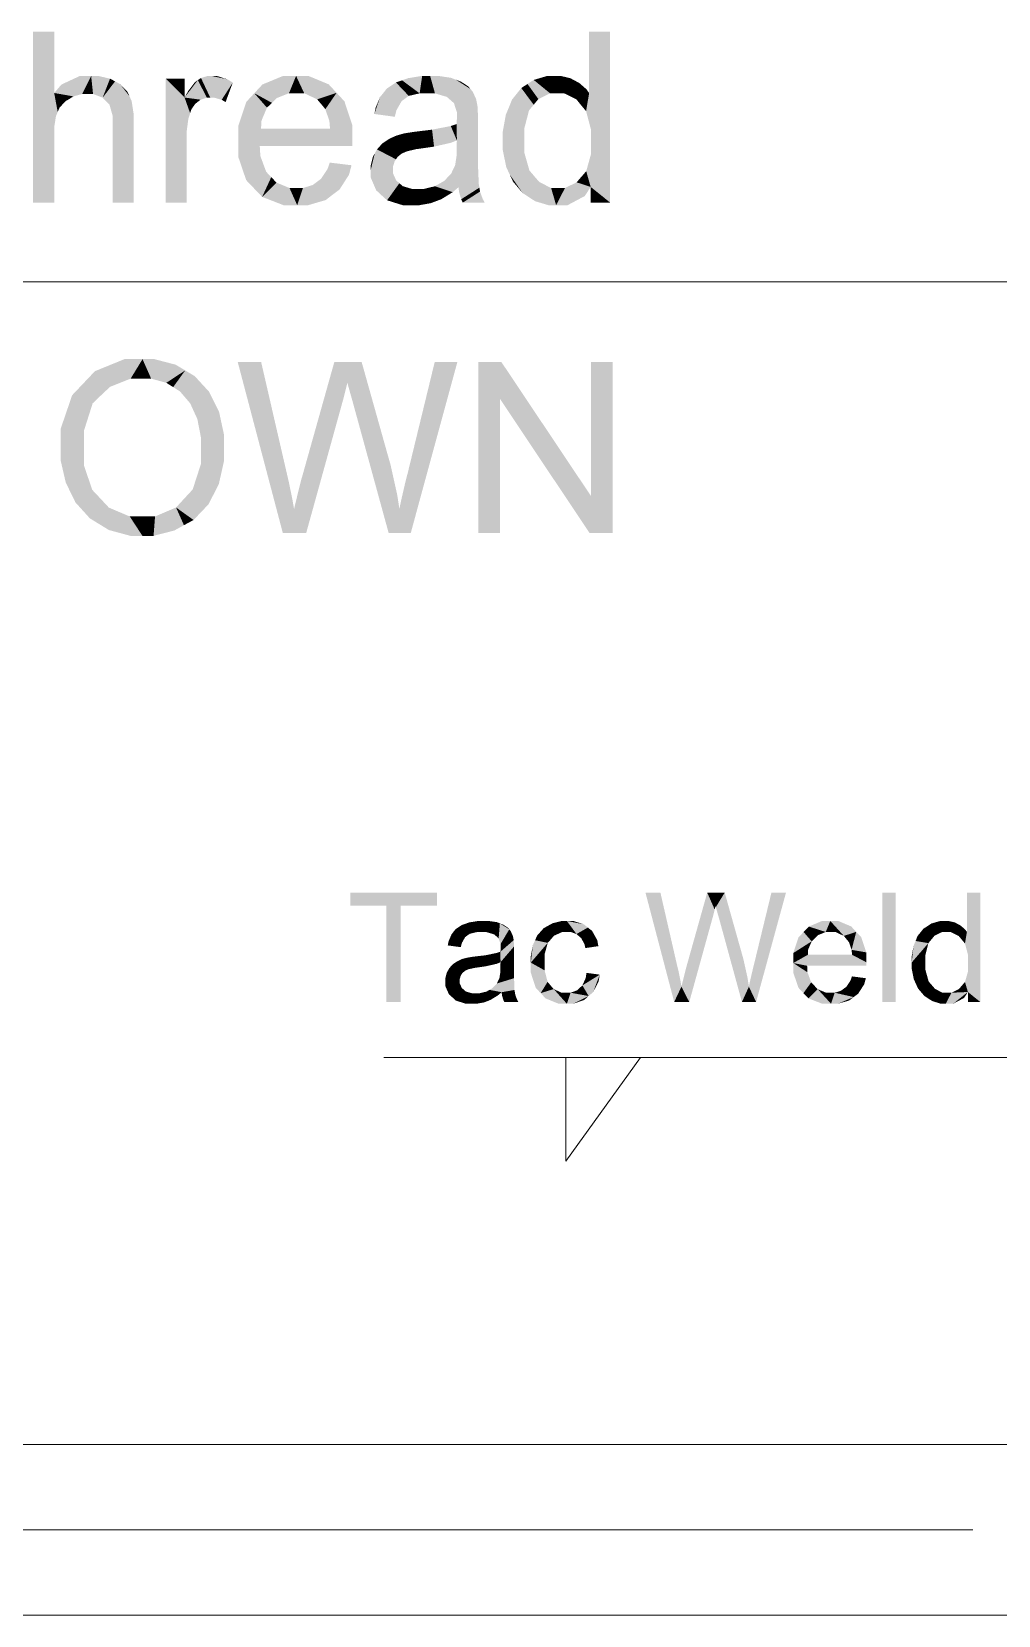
# Model space of a CAD drawing. Header units: millimetres. Extents: x 2 to 579, y 1 to 405.
# Drawn here: x 172.16 to 179.8, y 96.84 to 109.36 of the extents above; entities that cross this region are included whole.
import ezdxf

# ---------------------------------------------------------------- set-up
doc = ezdxf.new("R2010")
doc.units = ezdxf.units.MM
doc.linetypes.add('XKITLINE00', pattern=[0])
doc.layers.add('LinkedObject', color=7, linetype='Continuous', lineweight=0)

# ---------------------------------------------------------------- blocks, each defined once
blk = doc.blocks.new('*A4')
at = {"layer": 'LinkedObject'}
for points in [[(172.342, 109.356), (172.176, 108.006), (172.176, 109.356)], [(172.342, 108.872), (172.176, 108.006), (172.342, 109.356)], [(176.734, 109.356), (176.568, 108.872), (176.568, 109.356)], [(176.734, 109.356), (176.583, 108.581), (176.568, 108.872)], [(176.583, 108.581), (176.734, 109.356), (176.734, 108.006)], [(172.546, 109.007), (172.342, 108.872), (172.4, 108.939)], [(172.634, 109.007), (172.342, 108.872), (172.546, 109.007)], [(172.563, 108.864), (172.342, 108.872), (172.634, 109.007)], [(172.563, 108.864), (172.634, 109.007), (172.6, 108.864)], [(172.6, 108.864), (172.634, 109.007), (172.649, 108.864)], [(172.634, 109.007), (172.725, 108.835), (172.649, 108.864)], [(172.689, 109.007), (172.725, 108.835), (172.634, 109.007)], [(172.783, 108.985), (172.725, 108.835), (172.689, 109.007)], [(172.823, 108.964), (172.725, 108.835), (172.783, 108.985)], [(173.223, 108.985), (173.372, 108.836), (173.223, 108.006)], [(173.372, 108.836), (173.223, 108.985), (173.372, 108.985)], [(173.502, 108.99), (173.575, 108.835), (173.477, 108.974)], [(173.555, 109.007), (173.575, 108.835), (173.502, 108.99)], [(173.583, 109.007), (173.575, 108.835), (173.555, 109.007)], [(173.583, 109.007), (173.605, 108.835), (173.575, 108.835)], [(173.71, 108.98), (173.583, 109.007), (173.625, 109.007)], [(173.753, 108.954), (173.583, 109.007), (173.71, 108.98)], [(173.665, 108.818), (173.583, 109.007), (173.753, 108.954)], [(173.605, 108.835), (173.583, 109.007), (173.665, 108.818)], [(174.151, 109.007), (173.923, 108.87), (173.987, 108.939)], [(174.253, 109.007), (173.923, 108.87), (174.151, 109.007)], [(174.197, 108.87), (173.923, 108.87), (174.253, 109.007)], [(174.197, 108.87), (174.253, 109.007), (174.254, 108.87)], [(174.253, 109.007), (174.317, 108.87), (174.254, 108.87)], [(174.511, 108.94), (174.253, 109.007), (174.35, 109.007)], [(174.573, 108.873), (174.253, 109.007), (174.511, 108.94)], [(174.419, 108.822), (174.253, 109.007), (174.573, 108.873)], [(174.317, 108.87), (174.253, 109.007), (174.419, 108.822)], [(175.249, 109.007), (175.09, 108.972), (175.138, 108.989)], [(175.229, 108.869), (175.09, 108.972), (175.249, 109.007)], [(175.229, 108.869), (175.249, 109.007), (175.288, 108.869)], [(175.288, 108.869), (175.249, 109.007), (175.35, 108.869)], [(175.312, 109.007), (175.35, 108.869), (175.249, 109.007)], [(175.476, 108.992), (175.312, 109.007), (175.375, 109.007)], [(175.515, 108.977), (175.312, 109.007), (175.476, 108.992)], [(175.444, 108.841), (175.312, 109.007), (175.515, 108.977)], [(175.35, 108.869), (175.312, 109.007), (175.444, 108.841)], [(176.238, 109.007), (176.26, 108.869), (176.13, 108.975)], [(176.299, 109.007), (176.26, 108.869), (176.238, 109.007)], [(176.26, 108.869), (176.299, 109.007), (176.315, 108.869)], [(176.299, 109.007), (176.371, 108.869), (176.315, 108.869)], [(176.343, 109.007), (176.371, 108.869), (176.299, 109.007)], [(176.421, 108.988), (176.371, 108.869), (176.343, 109.007)], [(176.456, 108.969), (176.371, 108.869), (176.421, 108.988)], [(172.342, 108.599), (172.176, 108.006), (172.342, 108.872)], [(172.342, 108.599), (172.342, 108.872), (172.356, 108.689)], [(172.356, 108.689), (172.342, 108.872), (172.37, 108.722)], [(172.37, 108.722), (172.342, 108.872), (172.384, 108.755)], [(172.384, 108.755), (172.342, 108.872), (172.43, 108.806)], [(172.43, 108.806), (172.342, 108.872), (172.462, 108.825)], [(172.462, 108.825), (172.342, 108.872), (172.494, 108.845)], [(172.494, 108.845), (172.342, 108.872), (172.563, 108.864)], [(172.823, 108.964), (172.752, 108.807), (172.725, 108.835)], [(172.863, 108.942), (172.752, 108.807), (172.823, 108.964)], [(172.752, 108.807), (172.863, 108.942), (172.779, 108.779)], [(172.779, 108.779), (172.863, 108.942), (172.937, 108.846)], [(172.937, 108.846), (172.863, 108.942), (172.92, 108.883)], [(173.477, 108.974), (173.372, 108.836), (173.453, 108.957)], [(173.548, 108.835), (173.372, 108.836), (173.477, 108.974)], [(173.453, 108.957), (173.372, 108.836), (173.401, 108.888)], [(173.477, 108.974), (173.575, 108.835), (173.548, 108.835)], [(173.665, 108.818), (173.753, 108.954), (173.696, 108.8)], [(173.923, 108.87), (173.796, 108.611), (173.86, 108.802)], [(174.023, 108.756), (173.796, 108.611), (173.923, 108.87)], [(173.923, 108.87), (174.062, 108.794), (174.023, 108.756)], [(174.062, 108.794), (173.923, 108.87), (174.101, 108.832)], [(174.101, 108.832), (173.923, 108.87), (174.197, 108.87)], [(174.419, 108.822), (174.573, 108.873), (174.459, 108.775)], [(174.573, 108.873), (174.484, 108.744), (174.459, 108.775)], [(174.484, 108.744), (174.573, 108.873), (174.516, 108.651)], [(174.516, 108.651), (174.573, 108.873), (174.697, 108.619)], [(174.697, 108.619), (174.573, 108.873), (174.635, 108.806)], [(174.944, 108.874), (174.871, 108.706), (174.918, 108.842)], [(175.087, 108.808), (174.871, 108.706), (174.944, 108.874)], [(174.969, 108.906), (175.143, 108.849), (174.944, 108.874)], [(175.087, 108.808), (174.944, 108.874), (175.115, 108.828)], [(175.115, 108.828), (174.944, 108.874), (175.143, 108.849)], [(175.042, 108.955), (175.143, 108.849), (174.969, 108.906)], [(175.09, 108.972), (175.143, 108.849), (175.042, 108.955)], [(175.143, 108.849), (175.09, 108.972), (175.229, 108.869)], [(175.444, 108.841), (175.515, 108.977), (175.476, 108.813)], [(175.476, 108.813), (175.515, 108.977), (175.5, 108.792)], [(175.515, 108.977), (175.523, 108.721), (175.5, 108.792)], [(175.631, 108.903), (175.523, 108.721), (175.515, 108.977)], [(175.612, 108.925), (175.515, 108.977), (175.555, 108.962)], [(175.631, 108.903), (175.515, 108.977), (175.612, 108.925)], [(175.649, 108.881), (175.523, 108.721), (175.631, 108.903)], [(175.675, 108.824), (175.523, 108.721), (175.649, 108.881)], [(176.032, 108.911), (176.13, 108.779), (175.959, 108.82)], [(176.167, 108.824), (176.032, 108.911), (176.081, 108.943)], [(176.13, 108.779), (176.032, 108.911), (176.167, 108.824)], [(176.13, 108.975), (176.26, 108.869), (176.081, 108.943)], [(176.081, 108.943), (176.26, 108.869), (176.167, 108.824)], [(176.456, 108.969), (176.467, 108.822), (176.371, 108.869)], [(176.49, 108.951), (176.467, 108.822), (176.456, 108.969)], [(176.546, 108.902), (176.467, 108.822), (176.49, 108.951)], [(176.568, 108.872), (176.467, 108.822), (176.546, 108.902)], [(176.467, 108.822), (176.568, 108.872), (176.505, 108.775)], [(176.505, 108.775), (176.568, 108.872), (176.544, 108.728)], [(176.568, 108.872), (176.583, 108.581), (176.544, 108.728)], [(172.937, 108.846), (172.805, 108.688), (172.779, 108.779)], [(172.954, 108.808), (172.805, 108.688), (172.937, 108.846)], [(172.971, 108.698), (172.805, 108.688), (172.954, 108.808)], [(173.223, 108.006), (173.372, 108.836), (173.389, 108.006)], [(173.372, 108.836), (173.389, 108.518), (173.389, 108.006)], [(173.389, 108.518), (173.372, 108.836), (173.389, 108.571)], [(173.389, 108.571), (173.372, 108.836), (173.402, 108.668)], [(173.402, 108.668), (173.372, 108.836), (173.416, 108.712)], [(173.416, 108.712), (173.372, 108.836), (173.425, 108.741)], [(173.425, 108.741), (173.372, 108.836), (173.456, 108.786)], [(173.456, 108.786), (173.372, 108.836), (173.478, 108.803)], [(173.478, 108.803), (173.372, 108.836), (173.499, 108.819)], [(173.499, 108.819), (173.372, 108.836), (173.548, 108.835)], [(173.98, 108.654), (173.796, 108.611), (174.023, 108.756)], [(174.918, 108.842), (174.871, 108.706), (174.882, 108.758)], [(175.046, 108.736), (174.871, 108.706), (175.087, 108.808)], [(174.871, 108.706), (175.046, 108.736), (175.033, 108.684)], [(175.523, 108.666), (175.686, 108.769), (175.522, 108.644)], [(175.522, 108.644), (175.686, 108.769), (175.522, 108.627)], [(175.522, 108.627), (175.686, 108.769), (175.523, 108.498)], [(175.682, 108.79), (175.523, 108.721), (175.675, 108.824)], [(175.523, 108.721), (175.682, 108.79), (175.686, 108.769)], [(175.523, 108.721), (175.686, 108.769), (175.523, 108.671)], [(175.523, 108.671), (175.686, 108.769), (175.523, 108.666)], [(175.69, 108.693), (175.523, 108.498), (175.686, 108.769)], [(175.935, 108.76), (175.886, 108.495), (175.91, 108.701)], [(176.093, 108.734), (175.886, 108.495), (175.935, 108.76)], [(176.056, 108.592), (175.886, 108.495), (176.093, 108.734)], [(175.959, 108.82), (176.13, 108.779), (175.935, 108.76)], [(175.935, 108.76), (176.13, 108.779), (176.093, 108.734)], [(172.971, 108.626), (172.805, 108.688), (172.971, 108.698)], [(172.805, 108.688), (172.971, 108.626), (172.805, 108.626)], [(172.805, 108.006), (172.971, 108.626), (172.971, 108.006)], [(172.805, 108.626), (172.971, 108.626), (172.805, 108.006)], [(173.796, 108.611), (173.98, 108.654), (173.976, 108.59)], [(173.976, 108.59), (173.796, 108.487), (173.796, 108.611)], [(174.516, 108.651), (174.697, 108.619), (174.521, 108.59)], [(174.697, 108.497), (174.521, 108.59), (174.697, 108.619)], [(175.475, 108.611), (175.523, 108.498), (175.327, 108.582)], [(175.522, 108.627), (175.523, 108.498), (175.475, 108.611)], [(175.69, 108.637), (175.522, 108.437), (175.523, 108.498)], [(175.69, 108.416), (175.522, 108.437), (175.69, 108.637)], [(175.69, 108.637), (175.523, 108.498), (175.69, 108.693)], [(175.91, 108.701), (175.886, 108.495), (175.886, 108.568)], [(172.342, 108.541), (172.176, 108.006), (172.342, 108.599)], [(172.176, 108.006), (172.342, 108.541), (172.342, 108.006)], [(173.976, 108.59), (174.697, 108.497), (173.796, 108.487)], [(174.697, 108.49), (173.796, 108.487), (174.697, 108.497)], [(174.696, 108.468), (173.796, 108.487), (174.697, 108.49)], [(173.796, 108.487), (173.922, 108.117), (173.796, 108.368)], [(173.971, 108.373), (173.922, 108.117), (173.796, 108.487)], [(173.971, 108.373), (173.796, 108.487), (173.966, 108.453)], [(174.696, 108.453), (173.796, 108.487), (174.696, 108.468)], [(173.966, 108.453), (173.796, 108.487), (174.696, 108.453)], [(174.521, 108.59), (174.697, 108.497), (173.976, 108.59)], [(175.054, 108.366), (174.934, 108.473), (174.961, 108.491)], [(174.987, 108.509), (175.087, 108.393), (174.961, 108.491)], [(174.961, 108.491), (175.087, 108.393), (175.054, 108.366)], [(175.047, 108.536), (175.087, 108.393), (174.987, 108.509)], [(175.08, 108.545), (175.087, 108.393), (175.047, 108.536)], [(175.104, 108.552), (175.129, 108.411), (175.08, 108.545)], [(175.087, 108.393), (175.08, 108.545), (175.108, 108.402)], [(175.108, 108.402), (175.08, 108.545), (175.129, 108.411)], [(175.178, 108.564), (175.201, 108.428), (175.104, 108.552)], [(175.104, 108.552), (175.201, 108.428), (175.129, 108.411)], [(175.227, 108.57), (175.252, 108.435), (175.178, 108.564)], [(175.178, 108.564), (175.252, 108.435), (175.201, 108.428)], [(175.327, 108.582), (175.343, 108.448), (175.227, 108.57)], [(175.227, 108.57), (175.343, 108.448), (175.252, 108.435)], [(175.327, 108.582), (175.523, 108.498), (175.343, 108.448)], [(175.343, 108.448), (175.523, 108.498), (175.478, 108.479)], [(175.886, 108.495), (176.056, 108.592), (176.056, 108.495)], [(175.886, 108.495), (176.056, 108.401), (175.886, 108.42)], [(176.056, 108.401), (175.886, 108.495), (176.056, 108.495)], [(176.583, 108.581), (176.734, 108.006), (176.583, 108.481)], [(173.796, 108.368), (173.922, 108.117), (173.859, 108.183)], [(174.017, 108.249), (173.922, 108.117), (173.971, 108.373)], [(174.875, 108.396), (174.843, 108.265), (174.859, 108.366)], [(175.031, 108.33), (174.843, 108.265), (174.875, 108.396)], [(174.859, 108.366), (174.843, 108.265), (174.843, 108.301)], [(174.892, 108.426), (175.042, 108.348), (174.875, 108.396)], [(174.875, 108.396), (175.042, 108.348), (175.031, 108.33)], [(174.934, 108.473), (175.042, 108.348), (174.892, 108.426)], [(175.042, 108.348), (174.934, 108.473), (175.054, 108.366)], [(175.509, 108.299), (175.69, 108.416), (175.69, 108.301)], [(175.522, 108.382), (175.69, 108.416), (175.509, 108.299)], [(175.69, 108.416), (175.522, 108.382), (175.522, 108.437)], [(175.886, 108.42), (176.056, 108.401), (175.913, 108.287)], [(175.913, 108.287), (176.056, 108.401), (175.94, 108.229)], [(175.94, 108.229), (176.056, 108.401), (176.096, 108.26)], [(176.583, 108.39), (176.734, 108.006), (176.545, 108.254)], [(176.583, 108.481), (176.734, 108.006), (176.583, 108.39)], [(173.922, 108.117), (174.017, 108.249), (173.985, 108.051)], [(174.057, 108.207), (173.985, 108.051), (174.017, 108.249)], [(174.449, 108.193), (174.691, 108.301), (174.596, 108.109)], [(174.501, 108.27), (174.691, 108.301), (174.449, 108.193)], [(174.691, 108.301), (174.501, 108.27), (174.519, 108.322)], [(174.596, 108.109), (174.691, 108.301), (174.671, 108.226)], [(175.019, 108.291), (174.843, 108.265), (175.031, 108.33)], [(174.843, 108.265), (175.019, 108.291), (175.019, 108.269)], [(175.019, 108.236), (174.843, 108.265), (175.019, 108.269)], [(174.843, 108.265), (175.019, 108.236), (174.843, 108.203)], [(174.843, 108.203), (175.019, 108.236), (174.886, 108.103)], [(174.886, 108.103), (175.019, 108.236), (174.929, 108.063)], [(174.929, 108.063), (175.019, 108.236), (175.044, 108.181)], [(175.423, 108.177), (175.69, 108.301), (175.696, 108.155)], [(175.478, 108.235), (175.69, 108.301), (175.423, 108.177)], [(175.495, 108.271), (175.69, 108.301), (175.478, 108.235)], [(175.69, 108.301), (175.495, 108.271), (175.509, 108.299)], [(176.096, 108.26), (176.043, 108.081), (175.94, 108.229)], [(176.135, 108.214), (176.043, 108.081), (176.096, 108.26)], [(176.545, 108.254), (176.58, 108.13), (176.507, 108.21)], [(176.545, 108.254), (176.734, 108.006), (176.58, 108.13)], [(174.098, 108.164), (173.985, 108.051), (174.057, 108.207)], [(174.098, 108.164), (174.262, 107.985), (173.985, 108.051)], [(174.201, 108.121), (174.262, 107.985), (174.098, 108.164)], [(174.262, 108.121), (174.262, 107.985), (174.201, 108.121)], [(174.307, 108.121), (174.541, 108.068), (174.262, 107.985)], [(174.307, 108.121), (174.262, 107.985), (174.262, 108.121)], [(174.385, 108.145), (174.541, 108.068), (174.307, 108.121)], [(174.417, 108.169), (174.596, 108.109), (174.385, 108.145)], [(174.541, 108.068), (174.385, 108.145), (174.596, 108.109)], [(174.449, 108.193), (174.596, 108.109), (174.417, 108.169)], [(175.044, 108.181), (174.972, 108.024), (174.929, 108.063)], [(175.069, 108.159), (174.972, 108.024), (175.044, 108.181)], [(175.095, 108.136), (174.972, 108.024), (175.069, 108.159)], [(174.972, 108.024), (175.095, 108.136), (175.096, 107.985)], [(175.176, 107.985), (175.095, 108.136), (175.168, 108.114)], [(175.096, 107.985), (175.095, 108.136), (175.176, 107.985)], [(175.168, 108.114), (175.225, 107.985), (175.176, 107.985)], [(175.216, 108.114), (175.225, 107.985), (175.168, 108.114)], [(175.264, 108.114), (175.225, 107.985), (175.216, 108.114)], [(175.225, 107.985), (175.264, 108.114), (175.316, 108.001)], [(175.359, 108.017), (175.264, 108.114), (175.349, 108.135)], [(175.316, 108.001), (175.264, 108.114), (175.359, 108.017)], [(175.536, 108.127), (175.349, 108.135), (175.386, 108.156)], [(175.49, 108.088), (175.349, 108.135), (175.536, 108.127)], [(175.401, 108.033), (175.349, 108.135), (175.49, 108.088)], [(175.359, 108.017), (175.349, 108.135), (175.401, 108.033)], [(175.423, 108.177), (175.696, 108.155), (175.386, 108.156)], [(175.696, 108.155), (175.536, 108.127), (175.386, 108.156)], [(175.536, 108.127), (175.696, 108.155), (175.54, 108.092)], [(175.54, 108.092), (175.696, 108.155), (175.701, 108.124)], [(175.701, 108.124), (175.557, 108.032), (175.54, 108.092)], [(175.706, 108.093), (175.557, 108.032), (175.701, 108.124)], [(175.94, 108.229), (176.043, 108.081), (175.967, 108.171)], [(176.043, 108.081), (176.135, 108.214), (176.092, 108.049)], [(176.092, 108.049), (176.135, 108.214), (176.175, 108.168)], [(176.175, 108.168), (176.307, 107.985), (176.092, 108.049)], [(176.268, 108.121), (176.307, 107.985), (176.175, 108.168)], [(176.307, 107.985), (176.268, 108.121), (176.322, 108.121)], [(176.307, 107.985), (176.58, 108.13), (176.397, 107.985)], [(176.377, 108.121), (176.58, 108.13), (176.307, 107.985)], [(176.377, 108.121), (176.307, 107.985), (176.322, 108.121)], [(176.469, 108.166), (176.58, 108.13), (176.377, 108.121)], [(176.397, 107.985), (176.58, 108.13), (176.534, 108.058)], [(176.58, 108.13), (176.469, 108.166), (176.507, 108.21)], [(176.58, 108.13), (176.734, 108.006), (176.58, 108.006)], [(173.985, 108.051), (174.262, 107.985), (174.155, 107.985)], [(174.262, 107.985), (174.541, 108.068), (174.347, 107.985)], [(174.347, 107.985), (174.541, 108.068), (174.487, 108.026)], [(175.706, 108.093), (175.57, 108.006), (175.557, 108.032)], [(175.727, 108.035), (175.57, 108.006), (175.706, 108.093)], [(175.57, 108.006), (175.727, 108.035), (175.743, 108.006)], [(176.092, 108.049), (176.307, 107.985), (176.141, 108.017)], [(176.141, 108.017), (176.307, 107.985), (176.248, 107.985)], [(172.897, 106.769), (172.574, 106.579), (172.664, 106.674)], [(173.04, 106.769), (172.574, 106.579), (172.897, 106.769)], [(172.946, 106.615), (172.574, 106.579), (173.04, 106.769)], [(172.946, 106.615), (173.04, 106.769), (173.041, 106.615)], [(173.04, 106.769), (173.108, 106.615), (173.041, 106.615)], [(173.302, 106.725), (173.04, 106.769), (173.134, 106.769)], [(173.377, 106.68), (173.04, 106.769), (173.302, 106.725)], [(173.228, 106.582), (173.04, 106.769), (173.377, 106.68)], [(173.108, 106.615), (173.04, 106.769), (173.228, 106.582)], [(173.977, 106.746), (174.148, 105.396), (173.792, 106.746)], [(174.181, 105.861), (174.148, 105.396), (173.977, 106.746)], [(174.555, 106.746), (174.618, 106.425), (174.299, 105.834)], [(174.618, 106.425), (174.555, 106.746), (174.627, 106.457)], [(174.627, 106.457), (174.555, 106.746), (174.647, 106.537)], [(174.647, 106.537), (174.555, 106.746), (174.658, 106.583)], [(174.771, 106.746), (174.658, 106.583), (174.555, 106.746)], [(174.658, 106.583), (174.771, 106.746), (174.662, 106.568)], [(174.662, 106.568), (174.771, 106.746), (174.684, 106.489)], [(174.684, 106.489), (174.771, 106.746), (174.702, 106.425)], [(174.702, 106.425), (174.771, 106.746), (174.963, 106.062)], [(175.527, 106.746), (175.137, 105.878), (175.348, 106.746)], [(175.159, 105.396), (175.137, 105.878), (175.527, 106.746)], [(175.692, 106.746), (175.863, 106.456), (175.692, 105.396)], [(175.863, 106.456), (175.692, 106.746), (175.875, 106.746)], [(175.863, 106.456), (175.875, 106.746), (176.571, 105.396)], [(176.571, 105.396), (175.875, 106.746), (176.583, 105.687)], [(176.754, 106.746), (176.583, 105.687), (176.583, 106.746)], [(176.754, 105.396), (176.583, 105.687), (176.754, 106.746)], [(172.783, 106.55), (172.574, 106.579), (172.946, 106.615)], [(173.228, 106.582), (173.377, 106.68), (173.282, 106.548)], [(173.377, 106.68), (173.336, 106.514), (173.282, 106.548)], [(173.336, 106.514), (173.377, 106.68), (173.417, 106.419)], [(173.566, 106.511), (173.377, 106.68), (173.452, 106.635)], [(173.606, 106.431), (173.377, 106.68), (173.566, 106.511)], [(173.417, 106.419), (173.377, 106.68), (173.606, 106.431)], [(172.574, 106.579), (172.394, 106.053), (172.484, 106.484)], [(172.646, 106.42), (172.394, 106.053), (172.574, 106.579)], [(172.484, 106.484), (172.394, 106.053), (172.394, 106.221)], [(172.574, 106.579), (172.783, 106.55), (172.714, 106.485)], [(172.646, 106.42), (172.574, 106.579), (172.714, 106.485)], [(172.577, 106.203), (172.394, 106.053), (172.646, 106.42)], [(173.417, 106.419), (173.606, 106.431), (173.445, 106.357)], [(173.606, 106.431), (173.473, 106.296), (173.445, 106.357)], [(173.473, 106.296), (173.606, 106.431), (173.501, 106.152)], [(173.501, 106.152), (173.606, 106.431), (173.684, 106.17)], [(173.684, 106.17), (173.606, 106.431), (173.645, 106.351)], [(174.299, 105.834), (174.618, 106.425), (174.333, 105.396)], [(174.963, 106.062), (174.984, 105.396), (174.702, 106.425)], [(175.692, 105.396), (175.863, 106.456), (175.863, 105.396)], [(172.394, 106.053), (172.577, 106.203), (172.577, 106.05)], [(173.501, 106.07), (173.684, 106.17), (173.684, 106.069)], [(173.501, 106.152), (173.684, 106.17), (173.501, 106.07)], [(172.394, 106.053), (172.577, 105.929), (172.394, 105.965)], [(172.577, 105.929), (172.394, 106.053), (172.577, 106.05)], [(173.436, 105.739), (173.684, 106.069), (173.602, 105.702)], [(173.501, 105.94), (173.684, 106.069), (173.436, 105.739)], [(173.684, 106.069), (173.501, 105.94), (173.501, 106.07)], [(173.602, 105.702), (173.684, 106.069), (173.643, 105.783)], [(173.643, 105.783), (173.684, 106.069), (173.684, 105.966)], [(174.999, 105.935), (174.984, 105.396), (174.963, 106.062)], [(172.394, 105.965), (172.577, 105.929), (172.433, 105.796)], [(172.433, 105.796), (172.577, 105.929), (172.471, 105.717)], [(172.471, 105.717), (172.577, 105.929), (172.643, 105.736)], [(174.197, 105.792), (174.148, 105.396), (174.181, 105.861)], [(175.052, 105.697), (174.984, 105.396), (174.999, 105.935)], [(175.137, 105.878), (175.159, 105.396), (175.116, 105.796)], [(172.643, 105.736), (172.624, 105.511), (172.471, 105.717)], [(172.709, 105.666), (172.624, 105.511), (172.643, 105.736)], [(173.602, 105.702), (173.37, 105.668), (173.436, 105.739)], [(174.225, 105.654), (174.148, 105.396), (174.197, 105.792)], [(174.294, 105.818), (174.333, 105.396), (174.263, 105.693)], [(174.299, 105.834), (174.333, 105.396), (174.294, 105.818)], [(175.116, 105.796), (175.159, 105.396), (175.082, 105.649)], [(172.471, 105.717), (172.624, 105.511), (172.51, 105.637)], [(172.624, 105.511), (172.709, 105.666), (172.699, 105.465)], [(172.699, 105.465), (172.709, 105.666), (172.774, 105.596)], [(173.37, 105.668), (173.443, 105.498), (173.305, 105.597)], [(173.56, 105.621), (173.37, 105.668), (173.602, 105.702)], [(173.443, 105.498), (173.37, 105.668), (173.56, 105.621)], [(174.237, 105.585), (174.148, 105.396), (174.225, 105.654)], [(174.263, 105.693), (174.333, 105.396), (174.237, 105.585)], [(175.069, 105.585), (174.984, 105.396), (175.052, 105.697)], [(175.082, 105.649), (175.159, 105.396), (175.069, 105.585)], [(176.583, 105.687), (176.754, 105.396), (176.571, 105.396)], [(172.774, 105.596), (173.039, 105.373), (172.699, 105.465)], [(172.939, 105.526), (173.039, 105.373), (172.774, 105.596)], [(173.039, 105.373), (172.939, 105.526), (173.038, 105.526)], [(173.139, 105.526), (173.039, 105.373), (173.038, 105.526)], [(173.039, 105.373), (173.139, 105.526), (173.127, 105.373)], [(173.127, 105.373), (173.139, 105.526), (173.291, 105.415)], [(173.367, 105.457), (173.139, 105.526), (173.305, 105.597)], [(173.291, 105.415), (173.139, 105.526), (173.367, 105.457)], [(173.305, 105.597), (173.443, 105.498), (173.367, 105.457)], [(174.237, 105.585), (174.333, 105.396), (174.148, 105.396)], [(175.069, 105.585), (175.159, 105.396), (174.984, 105.396)], [(172.699, 105.465), (173.039, 105.373), (172.774, 105.419)], [(172.774, 105.419), (173.039, 105.373), (172.944, 105.373)], [(174.681, 102.554), (174.965, 102.452), (174.681, 102.452)], [(175.079, 102.452), (174.965, 102.452), (174.681, 102.554)], [(175.079, 102.452), (174.681, 102.554), (175.365, 102.554)], [(175.079, 102.452), (175.365, 102.554), (175.365, 102.452)], [(177.131, 102.554), (177.24, 101.69), (177.013, 102.554)], [(177.261, 101.987), (177.24, 101.69), (177.131, 102.554)], [(177.501, 102.554), (177.541, 102.348), (177.337, 101.97)], [(177.541, 102.348), (177.501, 102.554), (177.547, 102.369)], [(177.547, 102.369), (177.501, 102.554), (177.56, 102.42)], [(177.56, 102.42), (177.501, 102.554), (177.567, 102.449)], [(177.639, 102.554), (177.567, 102.449), (177.501, 102.554)], [(177.567, 102.449), (177.639, 102.554), (177.569, 102.44)], [(177.569, 102.44), (177.639, 102.554), (177.583, 102.389)], [(177.583, 102.389), (177.639, 102.554), (177.595, 102.348)], [(177.595, 102.348), (177.639, 102.554), (177.762, 102.116)], [(178.123, 102.554), (177.873, 101.998), (178.008, 102.554)], [(177.887, 101.69), (177.873, 101.998), (178.123, 102.554)], [(178.99, 102.554), (178.884, 101.69), (178.884, 102.554)], [(178.99, 101.69), (178.884, 101.69), (178.99, 102.554)], [(179.658, 102.554), (179.552, 102.244), (179.552, 102.554)], [(179.658, 102.554), (179.562, 102.058), (179.552, 102.244)], [(179.562, 102.058), (179.658, 102.554), (179.658, 101.69)], [(174.965, 101.69), (175.079, 102.452), (175.079, 101.69)], [(174.965, 102.452), (175.079, 102.452), (174.965, 101.69)], [(175.497, 102.245), (175.451, 102.137), (175.481, 102.224)], [(175.589, 102.203), (175.451, 102.137), (175.497, 102.245)], [(175.513, 102.265), (175.625, 102.229), (175.497, 102.245)], [(175.589, 102.203), (175.497, 102.245), (175.607, 102.216)], [(175.607, 102.216), (175.497, 102.245), (175.625, 102.229)], [(175.56, 102.297), (175.625, 102.229), (175.513, 102.265)], [(175.591, 102.308), (175.625, 102.229), (175.56, 102.297)], [(175.693, 102.33), (175.591, 102.308), (175.622, 102.319)], [(175.68, 102.242), (175.591, 102.308), (175.693, 102.33)], [(175.625, 102.229), (175.591, 102.308), (175.68, 102.242)], [(175.68, 102.242), (175.693, 102.33), (175.717, 102.242)], [(175.717, 102.242), (175.693, 102.33), (175.757, 102.242)], [(175.733, 102.33), (175.757, 102.242), (175.693, 102.33)], [(175.838, 102.321), (175.733, 102.33), (175.773, 102.33)], [(175.863, 102.311), (175.733, 102.33), (175.838, 102.321)], [(175.818, 102.224), (175.733, 102.33), (175.863, 102.311)], [(175.757, 102.242), (175.733, 102.33), (175.818, 102.224)], [(175.818, 102.224), (175.863, 102.311), (175.838, 102.206)], [(175.838, 102.206), (175.863, 102.311), (175.853, 102.193)], [(175.863, 102.311), (175.868, 102.147), (175.853, 102.193)], [(175.937, 102.264), (175.868, 102.147), (175.863, 102.311)], [(175.925, 102.278), (175.863, 102.311), (175.888, 102.302)], [(175.937, 102.264), (175.863, 102.311), (175.925, 102.278)], [(175.949, 102.249), (175.868, 102.147), (175.937, 102.264)], [(175.965, 102.213), (175.868, 102.147), (175.949, 102.249)], [(176.209, 102.273), (176.266, 102.185), (176.158, 102.216)], [(176.291, 102.214), (176.209, 102.273), (176.243, 102.292)], [(176.266, 102.185), (176.209, 102.273), (176.291, 102.214)], [(176.277, 102.311), (176.356, 102.243), (176.243, 102.292)], [(176.243, 102.292), (176.356, 102.243), (176.291, 102.214)], [(176.352, 102.33), (176.356, 102.243), (176.277, 102.311)], [(176.392, 102.33), (176.356, 102.243), (176.352, 102.33)], [(176.356, 102.243), (176.392, 102.33), (176.396, 102.243)], [(176.392, 102.33), (176.423, 102.243), (176.396, 102.243)], [(176.526, 102.304), (176.392, 102.33), (176.443, 102.33)], [(176.558, 102.278), (176.392, 102.33), (176.526, 102.304)], [(176.468, 102.227), (176.392, 102.33), (176.558, 102.278)], [(176.423, 102.243), (176.392, 102.33), (176.468, 102.227)], [(176.468, 102.227), (176.558, 102.278), (176.486, 102.211)], [(176.558, 102.278), (176.505, 102.195), (176.486, 102.211)], [(176.505, 102.195), (176.558, 102.278), (176.531, 102.147)], [(176.531, 102.147), (176.558, 102.278), (176.641, 102.131)], [(176.632, 102.179), (176.558, 102.278), (176.591, 102.252)], [(176.641, 102.131), (176.558, 102.278), (176.632, 102.179)], [(177.337, 101.97), (177.541, 102.348), (177.359, 101.69)], [(177.762, 102.116), (177.775, 101.69), (177.595, 102.348)], [(178.262, 102.243), (178.181, 102.077), (178.221, 102.199)], [(178.326, 102.169), (178.181, 102.077), (178.262, 102.243)], [(178.303, 102.286), (178.376, 102.218), (178.262, 102.243)], [(178.262, 102.243), (178.376, 102.218), (178.326, 102.169)], [(178.473, 102.33), (178.303, 102.286), (178.408, 102.33)], [(178.437, 102.243), (178.303, 102.286), (178.473, 102.33)], [(178.376, 102.218), (178.303, 102.286), (178.437, 102.243)], [(178.437, 102.243), (178.473, 102.33), (178.474, 102.243)], [(178.473, 102.33), (178.514, 102.243), (178.474, 102.243)], [(178.638, 102.287), (178.473, 102.33), (178.536, 102.33)], [(178.678, 102.244), (178.473, 102.33), (178.638, 102.287)], [(178.58, 102.212), (178.473, 102.33), (178.678, 102.244)], [(178.514, 102.243), (178.473, 102.33), (178.58, 102.212)], [(178.58, 102.212), (178.678, 102.244), (178.605, 102.181)], [(178.678, 102.244), (178.621, 102.162), (178.605, 102.181)], [(178.621, 102.162), (178.678, 102.244), (178.641, 102.102)], [(178.641, 102.102), (178.678, 102.244), (178.757, 102.082)], [(178.757, 102.082), (178.678, 102.244), (178.717, 102.202)], [(179.209, 102.269), (179.272, 102.184), (179.162, 102.211)], [(179.296, 102.213), (179.209, 102.269), (179.24, 102.289)], [(179.272, 102.184), (179.209, 102.269), (179.296, 102.213)], [(179.272, 102.31), (179.355, 102.242), (179.24, 102.289)], [(179.24, 102.289), (179.355, 102.242), (179.296, 102.213)], [(179.341, 102.33), (179.355, 102.242), (179.272, 102.31)], [(179.38, 102.33), (179.355, 102.242), (179.341, 102.33)], [(179.355, 102.242), (179.38, 102.33), (179.39, 102.242)], [(179.38, 102.33), (179.426, 102.242), (179.39, 102.242)], [(179.408, 102.33), (179.426, 102.242), (179.38, 102.33)], [(179.458, 102.318), (179.426, 102.242), (179.408, 102.33)], [(179.48, 102.306), (179.426, 102.242), (179.458, 102.318)], [(179.48, 102.306), (179.487, 102.212), (179.426, 102.242)], [(179.502, 102.294), (179.487, 102.212), (179.48, 102.306)], [(179.538, 102.263), (179.487, 102.212), (179.502, 102.294)], [(179.552, 102.244), (179.487, 102.212), (179.538, 102.263)], [(179.487, 102.212), (179.552, 102.244), (179.512, 102.182)], [(179.512, 102.182), (179.552, 102.244), (179.537, 102.152)], [(179.552, 102.244), (179.562, 102.058), (179.537, 102.152)], [(175.481, 102.224), (175.451, 102.137), (175.458, 102.171)], [(175.563, 102.157), (175.451, 102.137), (175.589, 102.203)], [(175.451, 102.137), (175.563, 102.157), (175.554, 102.123)], [(175.868, 102.098), (175.972, 102.178), (175.867, 102.087)], [(175.867, 102.087), (175.972, 102.178), (175.868, 102.004)], [(175.97, 102.191), (175.868, 102.147), (175.965, 102.213)], [(175.868, 102.147), (175.97, 102.191), (175.972, 102.178)], [(175.868, 102.147), (175.972, 102.178), (175.868, 102.115)], [(175.868, 102.115), (175.972, 102.178), (175.868, 102.112)], [(175.868, 102.112), (175.972, 102.178), (175.868, 102.098)], [(175.975, 102.129), (175.868, 102.004), (175.972, 102.178)], [(175.975, 102.094), (175.868, 102.004), (175.975, 102.129)], [(176.141, 102.178), (176.107, 102.001), (176.124, 102.14)], [(176.241, 102.157), (176.107, 102.001), (176.141, 102.178)], [(176.216, 102.066), (176.107, 102.001), (176.241, 102.157)], [(176.124, 102.14), (176.107, 102.001), (176.107, 102.051)], [(176.158, 102.216), (176.266, 102.185), (176.141, 102.178)], [(176.141, 102.178), (176.266, 102.185), (176.241, 102.157)], [(176.531, 102.147), (176.641, 102.131), (176.538, 102.116)], [(177.785, 102.035), (177.775, 101.69), (177.762, 102.116)], [(178.298, 102.104), (178.181, 102.077), (178.326, 102.169)], [(178.181, 102.077), (178.298, 102.104), (178.296, 102.063)], [(178.641, 102.102), (178.757, 102.082), (178.645, 102.063)], [(179.147, 102.172), (179.116, 102.002), (179.131, 102.134)], [(179.248, 102.155), (179.116, 102.002), (179.147, 102.172)], [(179.225, 102.064), (179.116, 102.002), (179.248, 102.155)], [(179.131, 102.134), (179.116, 102.002), (179.116, 102.049)], [(179.162, 102.211), (179.272, 102.184), (179.147, 102.172)], [(179.147, 102.172), (179.272, 102.184), (179.248, 102.155)], [(175.491, 101.988), (175.56, 101.908), (175.464, 101.958)], [(175.568, 101.92), (175.491, 101.988), (175.508, 102)], [(175.56, 101.908), (175.491, 101.988), (175.568, 101.92)], [(175.525, 102.011), (175.589, 101.937), (175.508, 102)], [(175.508, 102), (175.589, 101.937), (175.568, 101.92)], [(175.563, 102.029), (175.589, 101.937), (175.525, 102.011)], [(175.584, 102.035), (175.589, 101.937), (175.563, 102.029)], [(175.6, 102.039), (175.616, 101.949), (175.584, 102.035)], [(175.589, 101.937), (175.584, 102.035), (175.602, 101.943)], [(175.602, 101.943), (175.584, 102.035), (175.616, 101.949)], [(175.647, 102.047), (175.662, 101.959), (175.6, 102.039)], [(175.6, 102.039), (175.662, 101.959), (175.616, 101.949)], [(175.678, 102.051), (175.695, 101.964), (175.647, 102.047)], [(175.647, 102.047), (175.695, 101.964), (175.662, 101.959)], [(175.743, 102.058), (175.752, 101.972), (175.678, 102.051)], [(175.678, 102.051), (175.752, 101.972), (175.695, 101.964)], [(175.837, 102.077), (175.868, 102.004), (175.743, 102.058)], [(175.743, 102.058), (175.868, 102.004), (175.752, 101.972)], [(175.752, 101.972), (175.868, 102.004), (175.839, 101.992)], [(175.867, 102.087), (175.868, 102.004), (175.837, 102.077)], [(175.975, 102.094), (175.867, 101.965), (175.868, 102.004)], [(175.975, 101.952), (175.867, 101.965), (175.975, 102.094)], [(176.107, 102.001), (176.216, 102.066), (176.216, 102.004)], [(176.216, 101.94), (176.107, 102.001), (176.216, 102.004)], [(176.107, 102.001), (176.185, 101.76), (176.107, 101.922)], [(176.216, 101.94), (176.185, 101.76), (176.107, 102.001)], [(177.272, 101.943), (177.24, 101.69), (177.261, 101.987)], [(177.819, 101.882), (177.775, 101.69), (177.785, 102.035)], [(177.873, 101.998), (177.887, 101.69), (177.86, 101.945)], [(178.296, 102.063), (178.181, 101.998), (178.181, 102.077)], [(178.296, 102.063), (178.757, 102.004), (178.181, 101.998)], [(178.757, 101.999), (178.181, 101.998), (178.757, 102.004)], [(178.757, 101.985), (178.181, 101.998), (178.757, 101.999)], [(178.181, 101.998), (178.261, 101.76), (178.181, 101.921)], [(178.293, 101.924), (178.261, 101.76), (178.181, 101.998)], [(178.293, 101.924), (178.181, 101.998), (178.29, 101.976)], [(178.757, 101.976), (178.181, 101.998), (178.757, 101.985)], [(178.29, 101.976), (178.181, 101.998), (178.757, 101.976)], [(178.645, 102.063), (178.757, 102.004), (178.296, 102.063)], [(178.757, 102.004), (178.645, 102.063), (178.757, 102.082)], [(179.116, 102.002), (179.225, 102.064), (179.225, 102.002)], [(179.116, 102.002), (179.225, 101.942), (179.116, 101.954)], [(179.225, 101.942), (179.116, 102.002), (179.225, 102.002)], [(179.562, 102.058), (179.658, 101.69), (179.562, 101.993)], [(179.562, 101.993), (179.658, 101.69), (179.562, 101.935)], [(175.453, 101.939), (175.432, 101.855), (175.443, 101.92)], [(175.553, 101.897), (175.432, 101.855), (175.453, 101.939)], [(175.443, 101.92), (175.432, 101.855), (175.432, 101.878)], [(175.546, 101.872), (175.432, 101.855), (175.553, 101.897)], [(175.432, 101.855), (175.546, 101.872), (175.546, 101.858)], [(175.546, 101.837), (175.432, 101.855), (175.546, 101.858)], [(175.432, 101.855), (175.546, 101.837), (175.432, 101.816)], [(175.464, 101.958), (175.56, 101.908), (175.453, 101.939)], [(175.453, 101.939), (175.56, 101.908), (175.553, 101.897)], [(175.804, 101.799), (175.975, 101.878), (175.978, 101.785)], [(175.839, 101.836), (175.975, 101.878), (175.804, 101.799)], [(175.85, 101.859), (175.975, 101.878), (175.839, 101.836)], [(175.975, 101.878), (175.85, 101.859), (175.859, 101.877)], [(175.859, 101.877), (175.975, 101.952), (175.975, 101.878)], [(175.867, 101.93), (175.975, 101.952), (175.859, 101.877)], [(175.975, 101.952), (175.867, 101.93), (175.867, 101.965)], [(176.107, 101.922), (176.185, 101.76), (176.146, 101.802)], [(176.24, 101.849), (176.185, 101.76), (176.216, 101.94)], [(176.515, 101.821), (176.652, 101.906), (176.564, 101.737)], [(176.541, 101.88), (176.652, 101.906), (176.515, 101.821)], [(176.652, 101.906), (176.541, 101.88), (176.547, 101.92)], [(176.564, 101.737), (176.652, 101.906), (176.599, 101.767)], [(176.599, 101.767), (176.652, 101.906), (176.643, 101.852)], [(177.29, 101.854), (177.24, 101.69), (177.272, 101.943)], [(177.297, 101.811), (177.24, 101.69), (177.29, 101.854)], [(177.314, 101.88), (177.359, 101.69), (177.297, 101.811)], [(177.334, 101.959), (177.359, 101.69), (177.314, 101.88)], [(177.337, 101.97), (177.359, 101.69), (177.334, 101.959)], [(177.83, 101.811), (177.775, 101.69), (177.819, 101.882)], [(177.838, 101.851), (177.887, 101.69), (177.83, 101.811)], [(177.86, 101.945), (177.887, 101.69), (177.838, 101.851)], [(178.181, 101.921), (178.261, 101.76), (178.221, 101.803)], [(178.322, 101.845), (178.261, 101.76), (178.293, 101.924)], [(178.599, 101.809), (178.754, 101.878), (178.693, 101.755)], [(178.632, 101.858), (178.754, 101.878), (178.599, 101.809)], [(178.754, 101.878), (178.632, 101.858), (178.644, 101.892)], [(178.693, 101.755), (178.754, 101.878), (178.741, 101.83)], [(179.116, 101.954), (179.225, 101.942), (179.133, 101.869)], [(179.133, 101.869), (179.225, 101.942), (179.15, 101.832)], [(179.15, 101.832), (179.225, 101.942), (179.25, 101.852)], [(179.25, 101.852), (179.216, 101.738), (179.15, 101.832)], [(179.275, 101.823), (179.216, 101.738), (179.25, 101.852)], [(179.562, 101.935), (179.658, 101.69), (179.537, 101.848)], [(175.432, 101.816), (175.546, 101.837), (175.46, 101.751)], [(175.46, 101.751), (175.546, 101.837), (175.488, 101.726)], [(175.488, 101.726), (175.546, 101.837), (175.562, 101.801)], [(175.562, 101.801), (175.515, 101.701), (175.488, 101.726)], [(175.578, 101.787), (175.515, 101.701), (175.562, 101.801)], [(175.594, 101.773), (175.515, 101.701), (175.578, 101.787)], [(175.515, 101.701), (175.594, 101.773), (175.595, 101.676)], [(175.646, 101.676), (175.594, 101.773), (175.641, 101.759)], [(175.595, 101.676), (175.594, 101.773), (175.646, 101.676)], [(175.641, 101.759), (175.677, 101.676), (175.646, 101.676)], [(175.672, 101.759), (175.677, 101.676), (175.641, 101.759)], [(175.702, 101.759), (175.677, 101.676), (175.672, 101.759)], [(175.677, 101.676), (175.702, 101.759), (175.736, 101.686)], [(175.763, 101.696), (175.702, 101.759), (175.757, 101.772)], [(175.736, 101.686), (175.702, 101.759), (175.763, 101.696)], [(175.877, 101.767), (175.757, 101.772), (175.78, 101.786)], [(175.847, 101.742), (175.757, 101.772), (175.877, 101.767)], [(175.79, 101.707), (175.757, 101.772), (175.847, 101.742)], [(175.763, 101.696), (175.757, 101.772), (175.79, 101.707)], [(175.804, 101.799), (175.978, 101.785), (175.78, 101.786)], [(175.978, 101.785), (175.877, 101.767), (175.78, 101.786)], [(175.877, 101.767), (175.978, 101.785), (175.879, 101.745)], [(175.879, 101.745), (175.978, 101.785), (175.982, 101.765)], [(175.982, 101.765), (175.89, 101.706), (175.879, 101.745)], [(175.985, 101.745), (175.89, 101.706), (175.982, 101.765)], [(175.985, 101.745), (175.898, 101.69), (175.89, 101.706)], [(175.999, 101.708), (175.898, 101.69), (175.985, 101.745)], [(176.185, 101.76), (176.24, 101.849), (176.264, 101.82)], [(176.288, 101.792), (176.185, 101.76), (176.264, 101.82)], [(176.288, 101.792), (176.392, 101.676), (176.185, 101.76)], [(176.185, 101.76), (176.392, 101.676), (176.224, 101.718)], [(176.351, 101.763), (176.392, 101.676), (176.288, 101.792)], [(176.392, 101.676), (176.351, 101.763), (176.39, 101.763)], [(176.421, 101.763), (176.392, 101.676), (176.39, 101.763)], [(176.421, 101.763), (176.564, 101.737), (176.392, 101.676)], [(176.392, 101.676), (176.564, 101.737), (176.443, 101.676)], [(176.473, 101.782), (176.564, 101.737), (176.421, 101.763)], [(176.443, 101.676), (176.564, 101.737), (176.529, 101.706)], [(176.564, 101.737), (176.473, 101.782), (176.494, 101.802)], [(176.515, 101.821), (176.564, 101.737), (176.494, 101.802)], [(177.297, 101.811), (177.359, 101.69), (177.24, 101.69)], [(177.83, 101.811), (177.887, 101.69), (177.775, 101.69)], [(178.261, 101.76), (178.322, 101.845), (178.301, 101.718)], [(178.348, 101.818), (178.301, 101.718), (178.322, 101.845)], [(178.374, 101.791), (178.301, 101.718), (178.348, 101.818)], [(178.374, 101.791), (178.479, 101.676), (178.301, 101.718)], [(178.44, 101.763), (178.479, 101.676), (178.374, 101.791)], [(178.479, 101.763), (178.479, 101.676), (178.44, 101.763)], [(178.508, 101.763), (178.658, 101.729), (178.479, 101.676)], [(178.508, 101.763), (178.479, 101.676), (178.479, 101.763)], [(178.479, 101.676), (178.658, 101.729), (178.533, 101.676)], [(178.558, 101.779), (178.658, 101.729), (178.508, 101.763)], [(178.533, 101.676), (178.658, 101.729), (178.623, 101.702)], [(178.578, 101.794), (178.693, 101.755), (178.558, 101.779)], [(178.658, 101.729), (178.558, 101.779), (178.693, 101.755)], [(178.599, 101.809), (178.693, 101.755), (178.578, 101.794)], [(179.15, 101.832), (179.216, 101.738), (179.167, 101.795)], [(179.216, 101.738), (179.275, 101.823), (179.247, 101.717)], [(179.247, 101.717), (179.275, 101.823), (179.301, 101.793)], [(179.301, 101.793), (179.385, 101.676), (179.247, 101.717)], [(179.36, 101.763), (179.385, 101.676), (179.301, 101.793)], [(179.385, 101.676), (179.36, 101.763), (179.395, 101.763)], [(179.385, 101.676), (179.56, 101.769), (179.443, 101.676)], [(179.43, 101.763), (179.56, 101.769), (179.385, 101.676)], [(179.43, 101.763), (179.385, 101.676), (179.395, 101.763)], [(179.489, 101.792), (179.56, 101.769), (179.43, 101.763)], [(179.443, 101.676), (179.56, 101.769), (179.53, 101.722)], [(179.56, 101.769), (179.489, 101.792), (179.513, 101.82)], [(179.537, 101.848), (179.56, 101.769), (179.513, 101.82)], [(179.537, 101.848), (179.658, 101.69), (179.56, 101.769)], [(179.56, 101.769), (179.658, 101.69), (179.56, 101.69)], [(175.898, 101.69), (175.999, 101.708), (176.009, 101.69)], [(176.224, 101.718), (176.392, 101.676), (176.327, 101.676)], [(178.301, 101.718), (178.479, 101.676), (178.41, 101.676)], [(179.247, 101.717), (179.385, 101.676), (179.279, 101.697)], [(179.279, 101.697), (179.385, 101.676), (179.347, 101.676)]]:
    blk.add_hatch(color=7, dxfattribs=at).paths.add_polyline_path(points, flags=17)
at = {"layer": 'LinkedObject', "color": 6, "linetype": 'XKITLINE00', "lineweight": 0}
for p, q in [((181.221, 107.38), (165.345, 107.38)), ((179.942, 101.252), (174.947, 101.252)), ((166.425, 97.519), (179.598, 97.519))]:
    blk.add_line(p, q, dxfattribs=at)
at = {"layer": 'LinkedObject', "color": 4, "linetype": 'XKITLINE00', "lineweight": 0}
for q in [(176.975, 101.252), (176.385, 101.252)]:
    blk.add_line((176.385, 100.432), q, dxfattribs=at)
at = {"layer": 'LinkedObject', "color": 7, "linetype": 'XKITLINE00', "lineweight": 0}
for p, q in [((168.805, 98.194), (197.939, 98.194)), ((197.939, 96.844), (168.805, 96.844))]:
    blk.add_line(p, q, dxfattribs=at)

msp = doc.modelspace()

# ---------------------------------------------------------------- block references
at = {"lineweight": 0}
msp.add_blockref('*A4', (0, 0), dxfattribs=at)

doc.saveas('drawing.dxf')
